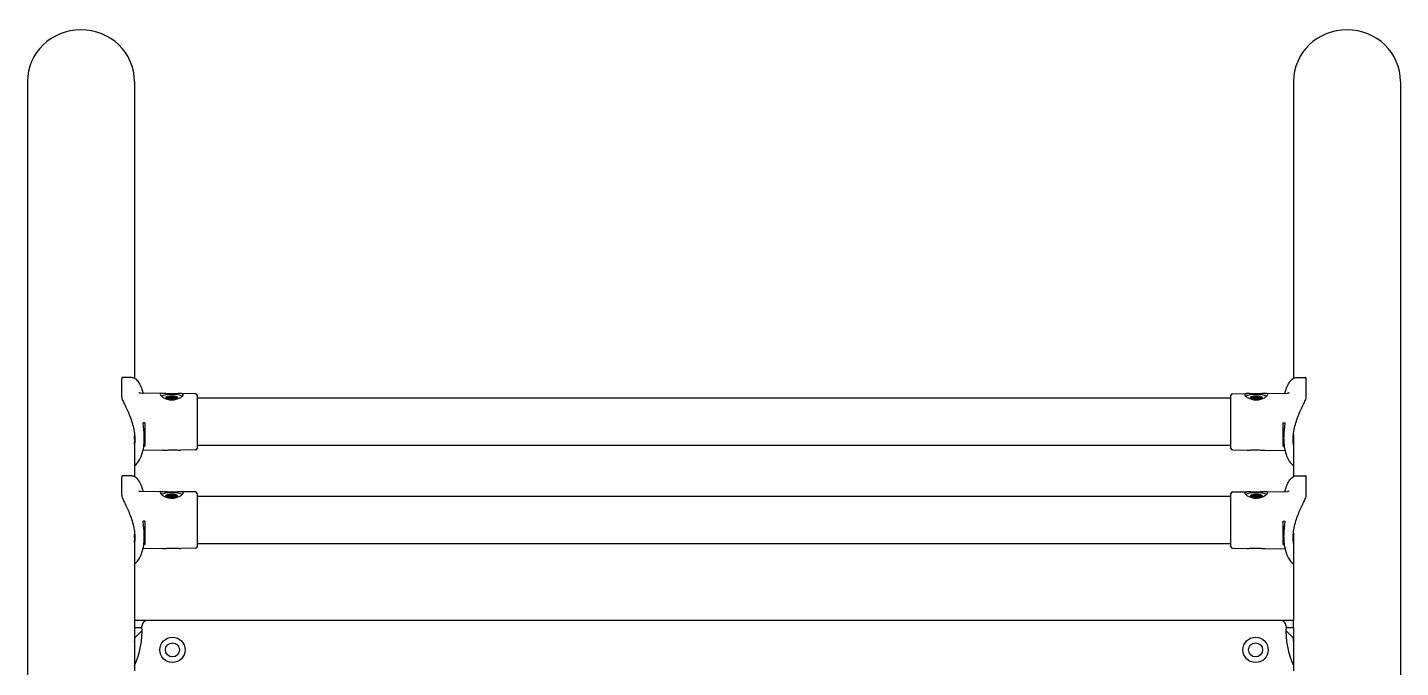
# Model space of a CAD drawing. Header units: millimetres. Extents: x 1080 to 6580, y 979 to 7979.
# Drawn here: x 4092 to 5068, y 5065 to 5520 of the extents above; entities that cross this region are included whole.
import ezdxf

# ---------------------------------------------------------------- set-up
doc = ezdxf.new("R2010")
doc.units = ezdxf.units.MM
doc.layers.add('AM_4', color=3, linetype='Continuous', lineweight=25)

msp = doc.modelspace()

# ---------------------------------------------------------------- linework, layer by layer
at = {"layer": 'AM_4'}
for p, q in [((4092.32, 5481.9), (4092.32, 4860.74)), ((4168.42, 5481.9), (4168.42, 5270.91)), ((4992.32, 5481.9), (4992.32, 5270.9)), ((5068.42, 5481.9), (5068.42, 4860.74)), ((4166.6, 5271.38), (4160.03, 5271.38)), ((4994.14, 5271.38), (5000.71, 5271.38)), ((4159.32, 5257.59), (4159.32, 5270.53)), ((5001.42, 5257.59), (5001.42, 5270.53)), ((4188.49, 5260.12), (4172.72, 5260.26)), ((4192.43, 5256.76), (4191.22, 5256.76)), ((4198.52, 5256.76), (4197.32, 5256.76)), ((4211.88, 5259.92), (4201.27, 5260.01)), ((4212.87, 5258.92), (4212.87, 5220.9)), ((4947.87, 5256.76), (4212.87, 5256.76)), ((4947.87, 5220.9), (4947.87, 5258.92)), ((4948.86, 5259.92), (4959.47, 5260.01)), ((4963.43, 5256.76), (4962.22, 5256.76)), ((4969.52, 5256.76), (4968.32, 5256.76)), ((4972.25, 5260.12), (4988.03, 5260.26)), ((4175.87, 5239.1), (4174.66, 5239.1)), ((4175.87, 5239.1), (4175.87, 5222.6)), ((4984.87, 5222.6), (4984.87, 5239.1)), ((4984.87, 5239.1), (4986.08, 5239.1)), ((4168.42, 5230.82), (4168.42, 5201.03)), ((4175.87, 5222.6), (4175.04, 5222.6)), ((4175.37, 5227.74), (4175.37, 5228.71)), ((4947.87, 5223.06), (4212.87, 5223.06)), ((4984.87, 5222.6), (4985.71, 5222.6)), ((4985.37, 5227.74), (4985.37, 5228.71)), ((4992.32, 5230.82), (4992.32, 5201.02)), ((4188.49, 5219.7), (4174.49, 5219.57)), ((4211.88, 5219.9), (4201.27, 5219.81)), ((4948.86, 5219.9), (4959.47, 5219.81)), ((4972.25, 5219.7), (4986.25, 5219.57)), ((4159.32, 5187.7), (4159.32, 5200.65)), ((4166.6, 5201.5), (4160.03, 5201.5)), ((4994.14, 5201.5), (5000.71, 5201.5)), ((5001.42, 5187.7), (5001.42, 5200.65)), ((4188.49, 5190.24), (4172.72, 5190.38)), ((4192.43, 5186.88), (4191.22, 5186.88)), ((4198.52, 5186.88), (4197.32, 5186.88)), ((4211.88, 5190.04), (4201.27, 5190.13)), ((4212.87, 5189.04), (4212.87, 5151.02)), ((4947.87, 5186.88), (4212.87, 5186.88)), ((4947.87, 5151.02), (4947.87, 5189.04)), ((4948.86, 5190.04), (4959.47, 5190.13)), ((4963.43, 5186.88), (4962.22, 5186.88)), ((4969.52, 5186.88), (4968.32, 5186.88)), ((4972.25, 5190.24), (4988.03, 5190.38)), ((4175.87, 5169.22), (4174.66, 5169.22)), ((4175.87, 5169.22), (4175.87, 5152.72)), ((4984.87, 5152.72), (4984.87, 5169.22)), ((4984.87, 5169.22), (4986.08, 5169.22)), ((4168.42, 5160.94), (4168.42, 5098.6)), ((4175.37, 5157.86), (4175.37, 5158.83)), ((4985.37, 5157.86), (4985.37, 5158.83)), ((4992.32, 5160.94), (4992.32, 5098.6)), ((4188.49, 5149.81), (4174.49, 5149.69)), ((4175.87, 5152.72), (4175.04, 5152.72)), ((4211.88, 5150.02), (4201.27, 5149.93)), ((4947.87, 5153.18), (4212.87, 5153.18)), ((4948.86, 5150.02), (4959.47, 5149.93)), ((4972.25, 5149.81), (4986.25, 5149.69)), ((4984.87, 5152.72), (4985.71, 5152.72)), ((4168.42, 5098.6), (4168.42, 5093.6)), ((4176.58, 5098.6), (4168.42, 5098.6)), ((4983.01, 5098.77), (4177.73, 5098.77)), ((4992.32, 5098.6), (4984.16, 5098.6)), ((4992.32, 5093.6), (4992.32, 5098.6)), ((4168.42, 5093.6), (4168.42, 5062.84)), ((4168.42, 5093.6), (4173.78, 5093.6)), ((4168.82, 5086.6), (4173.82, 5091.56)), ((4986.92, 5091.56), (4991.93, 5086.6)), ((4986.96, 5093.6), (4992.32, 5093.6)), ((4992.32, 5093.6), (4992.32, 5062.84))]:
    msp.add_line(p, q, dxfattribs=at)
for centre, radius in [((4195.38, 5077.77), 9), ((4965.38, 5077.77), 9), ((4195.38, 5077.77), 5), ((4965.38, 5077.77), 5)]:
    msp.add_circle(centre, radius, dxfattribs=at)
for centre, radius, start, end in [((4211.87, 5258.92), 1, 0, 89.5), ((4948.87, 5258.92), 1, 90.5, 180), ((4211.87, 5220.9), 1, 270.5, 0), ((4948.87, 5220.9), 1, 180, 269.5), ((4211.87, 5189.04), 1, 0, 89.5), ((4948.87, 5189.04), 1, 90.5, 180), ((4211.87, 5151.02), 1, 270.5, 0), ((4948.87, 5151.02), 1, 180, 269.5), ((4177.73, 5094.77), 4, 90, 182.98064), ((4983.01, 5094.77), 4, 357.01936, 90), ((4113.82, 5091.44), 60, 335.50727, 2.98064), ((4129, 5090.41), 40, 350.2544, 354.53161), ((5046.92, 5091.44), 60, 177.01936, 204.49273), ((5031.74, 5090.41), 40, 185.46839, 189.7456)]:
    msp.add_arc(centre, radius, start, end, dxfattribs=at)
for centre, major_axis, ratio, start_param, end_param in [((4130.37, 5481.9), (-38.05, 0), 0.965926, 3.141593, 6.283185), ((5030.37, 5481.9), (-38.05, 0), 0.965926, 3.141593, 6.283185), ((4194.87, 5257.29), (8.25, 0), 0.258819, 0.420934, 2.695719), ((4965.87, 5257.29), (-8.25, 0), 0.258819, 3.587467, 5.862251), ((4194.87, 5187.41), (8.25, 0), 0.258819, 0.420934, 2.695719), ((4965.87, 5187.41), (-8.25, 0), 0.258819, 3.587467, 5.862251)]:
    msp.add_ellipse(centre, major_axis=major_axis, ratio=ratio, start_param=start_param, end_param=end_param, dxfattribs=at)
for centre, major_axis in [((4194.87, 5257.29), (-4.2, 0)), ((4965.87, 5257.29), (4.2, 0)), ((4194.87, 5187.41), (-4.2, 0)), ((4965.87, 5187.41), (4.2, 0))]:
    msp.add_ellipse(centre, major_axis=major_axis, ratio=0.258819, dxfattribs=at)
for points, knots in [([(4160.04, 5271.38), (4159.92, 5271.38), (4159.83, 5271.36), (4159.46, 5271.22), (4159.32, 5270.95), (4159.32, 5270.53)], [7.184949, 7.184949, 7.184949, 7.184949, 7.3390813, 7.3390813, 7.830957, 7.830957, 7.830957, 7.830957]), ([(4166.6, 5271.38), (4167.05, 5271.38), (4167.42, 5271.3), (4168.23, 5271.03), (4168.59, 5270.82), (4169.77, 5270.02), (4170.38, 5269.32), (4171.68, 5267.52), (4172.33, 5266.4), (4173.49, 5263.75), (4174.01, 5262.22), (4174.44, 5260.44), (4174.47, 5260.34), (4174.49, 5260.24)], [0.578254, 0.578254, 0.578254, 0.578254, 0.708785, 0.708785, 0.915695, 0.915695, 1.468682, 1.468682, 2.057791, 2.057791, 2.646901, 2.646901, 2.680159, 2.680159, 2.680159, 2.680159]), ([(4986.25, 5260.24), (4986.48, 5261.21), (4986.74, 5262.13), (4987.54, 5264.5), (4988.13, 5265.83), (4989.41, 5268.07), (4990.07, 5268.99), (4991.17, 5270.1), (4991.55, 5270.44), (4992.28, 5270.89), (4992.55, 5271.03), (4993.22, 5271.28), (4993.63, 5271.38), (4994.14, 5271.38)], [4.36749, 4.36749, 4.36749, 4.36749, 4.702012, 4.702012, 5.291119, 5.291119, 5.880225, 5.880225, 6.174778, 6.174778, 6.322055, 6.322055, 6.469332, 6.469332, 6.469332, 6.469332]), ([(5001.42, 5270.53), (5001.42, 5270.95), (5001.28, 5271.22), (5000.92, 5271.36), (5000.82, 5271.38), (5000.71, 5271.38)], [7.830957, 7.830957, 7.830957, 7.830957, 8.3228326, 8.3228326, 8.4769649, 8.4769649, 8.4769649, 8.4769649]), ([(4159.32, 5257.59), (4159.32, 5257.16), (4159.46, 5256.57), (4160.01, 5255.09), (4160.42, 5254.19), (4161.39, 5252.16), (4161.96, 5251.02), (4163.12, 5248.58), (4163.72, 5247.27), (4164.85, 5244.62), (4165.42, 5243.18), (4166.48, 5240.12), (4166.97, 5238.5), (4167.77, 5235.21), (4168.09, 5233.52), (4168.52, 5230.18), (4168.62, 5228.54), (4168.62, 5226.97)], [15.661914, 15.661914, 15.661914, 15.661914, 16.15379, 16.15379, 16.645665, 16.645665, 17.137541, 17.137541, 17.629417, 17.629417, 18.116411, 18.116411, 18.603405, 18.603405, 19.090398, 19.090398, 19.577392, 19.577392, 19.577392, 19.577392]), ([(4172.72, 5260.26), (4172.4, 5260.26), (4172.16, 5260.32), (4171.78, 5260.44), (4171.67, 5260.51), (4171.55, 5260.58), (4171.52, 5260.6), (4171.52, 5260.6)], [0.5130993, 0.5130993, 0.5130993, 0.5130993, 0.6153651, 0.6153651, 0.7366116, 0.7366116, 0.8468284, 0.8468284, 0.8468284, 0.8468284]), ([(4194.9, 5255.54), (4193.85, 5255.54), (4192.73, 5255.7), (4190.7, 5256.27), (4189.78, 5256.67), (4188.32, 5257.49), (4187.68, 5257.95), (4186.83, 5258.8), (4186.62, 5259.18), (4186.62, 5259.72), (4186.83, 5259.92), (4187.68, 5260.13), (4188.32, 5260.14), (4189.78, 5260.08), (4190.7, 5260), (4192.73, 5259.87), (4193.85, 5259.82), (4195.95, 5259.8), (4197.05, 5259.83), (4199.07, 5259.93), (4199.99, 5259.99), (4201.44, 5260.02), (4202.07, 5260), (4202.91, 5259.78), (4203.12, 5259.58), (4203.12, 5259.04), (4202.91, 5258.67), (4202.07, 5257.84), (4201.44, 5257.38), (4199.99, 5256.6), (4199.07, 5256.21), (4197.05, 5255.67), (4195.95, 5255.53), (4194.9, 5255.54)], [0, 0, 0, 0, 0.316049, 0.316049, 0.632098, 0.632098, 0.947679, 0.947679, 1.26326, 1.26326, 1.578842, 1.578842, 1.894423, 1.894423, 2.210472, 2.210472, 2.526521, 2.526521, 2.840353, 2.840353, 3.154184, 3.154184, 3.468043, 3.468043, 3.781903, 3.781903, 4.095762, 4.095762, 4.409621, 4.409621, 4.723453, 4.723453, 5.037284, 5.037284, 5.037284, 5.037284]), ([(4198.78, 5256.9), (4198.77, 5256.9), (4198.76, 5256.91), (4198.54, 5257), (4198.21, 5257.06), (4197.47, 5257.12), (4197, 5257.14), (4195.96, 5257.16), (4195.4, 5257.16), (4194.34, 5257.16), (4193.78, 5257.16), (4192.74, 5257.14), (4192.27, 5257.12), (4191.53, 5257.06), (4191.21, 5257), (4190.98, 5256.91), (4190.97, 5256.9), (4190.96, 5256.9)], [0.7858608, 0.7858608, 0.7858608, 0.7858608, 0.7944825, 0.7944825, 0.953371, 0.953371, 1.1122795, 1.1122795, 1.271188, 1.271188, 1.4300964, 1.4300964, 1.5890049, 1.5890049, 1.7478934, 1.7478934, 1.7565151, 1.7565151, 1.7565151, 1.7565151]), ([(4191.27, 5256.73), (4191.29, 5256.73), (4191.32, 5256.74), (4191.78, 5256.76), (4192.34, 5256.76), (4193.57, 5256.75), (4194.24, 5256.74), (4195.5, 5256.74), (4196.17, 5256.75), (4197.41, 5256.76), (4197.96, 5256.76), (4198.43, 5256.74), (4198.45, 5256.73), (4198.47, 5256.73)], [1.1286552, 1.1286552, 1.1286552, 1.1286552, 1.1374363, 1.1374363, 1.3270449, 1.3270449, 1.5166536, 1.5166536, 1.7062623, 1.7062623, 1.895871, 1.895871, 1.904652, 1.904652, 1.904652, 1.904652]), ([(4965.84, 5255.54), (4964.8, 5255.53), (4963.69, 5255.67), (4961.67, 5256.21), (4960.75, 5256.6), (4959.31, 5257.38), (4958.67, 5257.84), (4957.83, 5258.67), (4957.62, 5259.04), (4957.62, 5259.58), (4957.83, 5259.78), (4958.67, 5260), (4959.31, 5260.02), (4960.75, 5259.99), (4961.67, 5259.93), (4963.69, 5259.83), (4964.8, 5259.8), (4966.9, 5259.82), (4968.01, 5259.87), (4970.04, 5260), (4970.97, 5260.08), (4972.42, 5260.14), (4973.06, 5260.13), (4973.91, 5259.92), (4974.12, 5259.72), (4974.12, 5259.18), (4973.91, 5258.8), (4973.06, 5257.95), (4972.42, 5257.49), (4970.97, 5256.67), (4970.04, 5256.27), (4968.01, 5255.7), (4966.9, 5255.54), (4965.84, 5255.54)], [0, 0, 0, 0, 0.313832, 0.313832, 0.627663, 0.627663, 0.941523, 0.941523, 1.255382, 1.255382, 1.569241, 1.569241, 1.8831, 1.8831, 2.196932, 2.196932, 2.510763, 2.510763, 2.826813, 2.826813, 3.142862, 3.142862, 3.458443, 3.458443, 3.774024, 3.774024, 4.089605, 4.089605, 4.405186, 4.405186, 4.721235, 4.721235, 5.037284, 5.037284, 5.037284, 5.037284]), ([(4969.78, 5256.9), (4969.77, 5256.9), (4969.76, 5256.91), (4969.54, 5257), (4969.21, 5257.06), (4968.47, 5257.12), (4968, 5257.14), (4966.96, 5257.16), (4966.4, 5257.16), (4965.34, 5257.16), (4964.78, 5257.16), (4963.74, 5257.14), (4963.27, 5257.12), (4962.53, 5257.06), (4962.21, 5257), (4961.98, 5256.91), (4961.97, 5256.9), (4961.96, 5256.9)], [0.7858608, 0.7858608, 0.7858608, 0.7858608, 0.7944825, 0.7944825, 0.953371, 0.953371, 1.1122795, 1.1122795, 1.271188, 1.271188, 1.4300964, 1.4300964, 1.5890049, 1.5890049, 1.7478934, 1.7478934, 1.7565151, 1.7565151, 1.7565151, 1.7565151]), ([(4962.27, 5256.73), (4962.29, 5256.73), (4962.32, 5256.74), (4962.78, 5256.76), (4963.34, 5256.76), (4964.57, 5256.75), (4965.24, 5256.74), (4966.5, 5256.74), (4967.17, 5256.75), (4968.41, 5256.76), (4968.96, 5256.76), (4969.43, 5256.74), (4969.45, 5256.73), (4969.47, 5256.73)], [1.1286552, 1.1286552, 1.1286552, 1.1286552, 1.1374363, 1.1374363, 1.3270449, 1.3270449, 1.5166536, 1.5166536, 1.7062623, 1.7062623, 1.895871, 1.895871, 1.904652, 1.904652, 1.904652, 1.904652]), ([(4989.22, 5260.6), (4989.22, 5260.6), (4989.22, 5260.6), (4989.21, 5260.6), (4989.18, 5260.57), (4988.96, 5260.45), (4988.74, 5260.33), (4988.22, 5260.27), (4988.13, 5260.26), (4988.03, 5260.26)], [5.3853474, 5.3853474, 5.3853474, 5.3853474, 5.3991794, 5.3991794, 5.5234046, 5.5234046, 5.6863353, 5.6863353, 5.7190946, 5.7190946, 5.7190946, 5.7190946]), ([(4992.12, 5226.97), (4992.12, 5228.54), (4992.23, 5230.18), (4992.65, 5233.52), (4992.97, 5235.21), (4993.78, 5238.5), (4994.26, 5240.12), (4995.32, 5243.18), (4995.89, 5244.62), (4997.02, 5247.27), (4997.62, 5248.58), (4998.79, 5251.02), (4999.35, 5252.16), (5000.32, 5254.19), (5000.73, 5255.09), (5001.28, 5256.57), (5001.42, 5257.16), (5001.42, 5257.59)], [11.746435, 11.746435, 11.746435, 11.746435, 12.233429, 12.233429, 12.720423, 12.720423, 13.207417, 13.207417, 13.694411, 13.694411, 14.186287, 14.186287, 14.678163, 14.678163, 15.170038, 15.170038, 15.661914, 15.661914, 15.661914, 15.661914]), ([(4175.37, 5228.71), (4175.37, 5229.72), (4175.33, 5230.84), (4175.19, 5233.02), (4175.09, 5234.08), (4174.9, 5235.87), (4174.79, 5236.72), (4174.65, 5238.06), (4174.61, 5238.55), (4174.61, 5238.82)], [3.738303, 3.738303, 3.738303, 3.738303, 4.049822, 4.049822, 4.361341, 4.361341, 4.672873, 4.672873, 4.984404, 4.984404, 4.984404, 4.984404]), ([(4986.08, 5239.1), (4986.12, 5239.1), (4986.13, 5239), (4986.13, 5238.55), (4986.09, 5238.06), (4985.95, 5236.72), (4985.85, 5235.87), (4985.66, 5234.08), (4985.55, 5233.02), (4985.41, 5230.84), (4985.37, 5229.72), (4985.37, 5228.71)], [2.283089, 2.283089, 2.283089, 2.283089, 2.492202, 2.492202, 2.803734, 2.803734, 3.115265, 3.115265, 3.426784, 3.426784, 3.738303, 3.738303, 3.738303, 3.738303]), ([(4168.42, 5227.48), (4168.42, 5227.49), (4168.42, 5227.5), (4168.45, 5227.86), (4168.48, 5228.29), (4168.52, 5228.94), (4168.53, 5229.15), (4168.54, 5229.37)], [0.1517229, 0.1517229, 0.1517229, 0.1517229, 0.1583459, 0.1583459, 0.3166918, 0.3166918, 0.3834186, 0.3834186, 0.3834186, 0.3834186]), ([(4168.59, 5228.41), (4168.59, 5228.37), (4168.59, 5228.33), (4168.57, 5227.85), (4168.53, 5227.48), (4168.48, 5226.95), (4168.45, 5226.76), (4168.42, 5226.68), (4168.42, 5226.68), (4168.42, 5226.68)], [2.0452307, 2.0452307, 2.0452307, 2.0452307, 2.0584914, 2.0584914, 2.2168365, 2.2168365, 2.3751824, 2.3751824, 2.3818055, 2.3818055, 2.3818055, 2.3818055]), ([(4168.61, 5227.97), (4168.59, 5227.41), (4168.56, 5226.87), (4168.49, 5226.05), (4168.46, 5225.75), (4168.42, 5225.47)], [3.4221109, 3.4221109, 3.4221109, 3.4221109, 3.5978534, 3.5978534, 3.7150935, 3.7150935, 3.7150935, 3.7150935]), ([(4168.42, 5208.91), (4168.6, 5209.01), (4168.76, 5209.11), (4169.77, 5209.8), (4170.38, 5210.49), (4171.68, 5212.29), (4172.33, 5213.42), (4173.49, 5216.07), (4174.01, 5217.59), (4174.83, 5220.98), (4175.12, 5222.84), (4175.34, 5225.76), (4175.37, 5226.75), (4175.37, 5227.74)], [0.817378, 0.817378, 0.817378, 0.817378, 0.915695, 0.915695, 1.468682, 1.468682, 2.057791, 2.057791, 2.646901, 2.646901, 3.23601, 3.23601, 3.5238, 3.5238, 3.5238, 3.5238]), ([(4985.37, 5227.74), (4985.37, 5225.7), (4985.52, 5223.72), (4986.1, 5220.04), (4986.52, 5218.34), (4987.54, 5215.31), (4988.13, 5213.99), (4989.41, 5211.75), (4990.07, 5210.83), (4991.17, 5209.71), (4991.55, 5209.38), (4992.12, 5209.02), (4992.22, 5208.97), (4992.32, 5208.91)], [3.5238, 3.5238, 3.5238, 3.5238, 4.112906, 4.112906, 4.702012, 4.702012, 5.291119, 5.291119, 5.880225, 5.880225, 6.174778, 6.174778, 6.230014, 6.230014, 6.230014, 6.230014]), ([(4992.32, 5225.47), (4992.29, 5225.75), (4992.25, 5226.05), (4992.18, 5226.87), (4992.15, 5227.41), (4992.14, 5227.97)], [2.925988, 2.925988, 2.925988, 2.925988, 3.0432281, 3.0432281, 3.2189706, 3.2189706, 3.2189706, 3.2189706]), ([(4992.32, 5226.68), (4992.32, 5226.68), (4992.32, 5226.68), (4992.3, 5226.76), (4992.27, 5226.95), (4992.21, 5227.48), (4992.18, 5227.85), (4992.15, 5228.33), (4992.15, 5228.37), (4992.15, 5228.41)], [1.418487, 1.418487, 1.418487, 1.418487, 1.4251101, 1.4251101, 1.583456, 1.583456, 1.7418011, 1.7418011, 1.7550618, 1.7550618, 1.7550618, 1.7550618]), ([(4992.2, 5229.37), (4992.21, 5229.15), (4992.22, 5228.94), (4992.27, 5228.29), (4992.3, 5227.86), (4992.32, 5227.5), (4992.32, 5227.49), (4992.32, 5227.48)], [0.8833456, 0.8833456, 0.8833456, 0.8833456, 0.9500723, 0.9500723, 1.1084182, 1.1084182, 1.1150413, 1.1150413, 1.1150413, 1.1150413]), ([(4188.49, 5219.7), (4188.67, 5219.7), (4188.86, 5219.7), (4189.78, 5219.74), (4190.7, 5219.82), (4192.73, 5219.95), (4193.85, 5220), (4194.9, 5220.01)], [4.3218645, 4.3218645, 4.3218645, 4.3218645, 4.4051862, 4.4051862, 4.7212352, 4.7212352, 5.0372843, 5.0372843, 5.0372843, 5.0372843]), ([(4194.9, 5220.01), (4195.95, 5220.02), (4197.05, 5219.99), (4199.07, 5219.89), (4199.99, 5219.83), (4200.91, 5219.81), (4201.09, 5219.81), (4201.27, 5219.81)], [0, 0, 0, 0, 0.3138317, 0.3138317, 0.6276635, 0.6276635, 0.7118286, 0.7118286, 0.7118286, 0.7118286]), ([(4959.47, 5219.81), (4959.65, 5219.81), (4959.84, 5219.81), (4960.75, 5219.83), (4961.67, 5219.89), (4963.69, 5219.99), (4964.8, 5220.02), (4965.84, 5220.01)], [4.3254557, 4.3254557, 4.3254557, 4.3254557, 4.4096208, 4.4096208, 4.7234525, 4.7234525, 5.0372843, 5.0372843, 5.0372843, 5.0372843]), ([(4965.84, 5220.01), (4966.9, 5220), (4968.01, 5219.95), (4970.04, 5219.82), (4970.97, 5219.74), (4971.89, 5219.7), (4972.07, 5219.7), (4972.25, 5219.7)], [0, 0, 0, 0, 0.316049, 0.316049, 0.6320981, 0.6320981, 0.7154197, 0.7154197, 0.7154197, 0.7154197]), ([(4160.04, 5201.5), (4159.92, 5201.5), (4159.83, 5201.48), (4159.46, 5201.34), (4159.32, 5201.07), (4159.32, 5200.65)], [7.184949, 7.184949, 7.184949, 7.184949, 7.3390813, 7.3390813, 7.830957, 7.830957, 7.830957, 7.830957]), ([(4166.6, 5201.5), (4167.05, 5201.5), (4167.42, 5201.42), (4168.23, 5201.15), (4168.59, 5200.94), (4169.77, 5200.14), (4170.38, 5199.44), (4171.68, 5197.64), (4172.33, 5196.52), (4173.49, 5193.87), (4174.01, 5192.34), (4174.44, 5190.55), (4174.47, 5190.46), (4174.49, 5190.36)], [0.578254, 0.578254, 0.578254, 0.578254, 0.708785, 0.708785, 0.915695, 0.915695, 1.468682, 1.468682, 2.057791, 2.057791, 2.646901, 2.646901, 2.680159, 2.680159, 2.680159, 2.680159]), ([(4986.25, 5190.36), (4986.48, 5191.33), (4986.74, 5192.25), (4987.54, 5194.62), (4988.13, 5195.95), (4989.41, 5198.19), (4990.07, 5199.1), (4991.17, 5200.22), (4991.55, 5200.56), (4992.28, 5201.01), (4992.55, 5201.15), (4993.22, 5201.39), (4993.63, 5201.5), (4994.14, 5201.5)], [4.36749, 4.36749, 4.36749, 4.36749, 4.702012, 4.702012, 5.291119, 5.291119, 5.880225, 5.880225, 6.174778, 6.174778, 6.322055, 6.322055, 6.469332, 6.469332, 6.469332, 6.469332]), ([(5001.42, 5200.65), (5001.42, 5201.07), (5001.28, 5201.34), (5000.92, 5201.48), (5000.82, 5201.5), (5000.71, 5201.5)], [7.830957, 7.830957, 7.830957, 7.830957, 8.3228326, 8.3228326, 8.4769649, 8.4769649, 8.4769649, 8.4769649]), ([(4159.32, 5187.7), (4159.32, 5187.28), (4159.46, 5186.69), (4160.01, 5185.21), (4160.42, 5184.31), (4161.39, 5182.28), (4161.96, 5181.14), (4163.12, 5178.69), (4163.72, 5177.39), (4164.85, 5174.74), (4165.42, 5173.29), (4166.48, 5170.24), (4166.97, 5168.62), (4167.77, 5165.33), (4168.09, 5163.64), (4168.52, 5160.3), (4168.62, 5158.65), (4168.62, 5157.09)], [15.661914, 15.661914, 15.661914, 15.661914, 16.15379, 16.15379, 16.645665, 16.645665, 17.137541, 17.137541, 17.629417, 17.629417, 18.116411, 18.116411, 18.603405, 18.603405, 19.090398, 19.090398, 19.577392, 19.577392, 19.577392, 19.577392]), ([(4172.72, 5190.38), (4172.4, 5190.38), (4172.16, 5190.44), (4171.78, 5190.56), (4171.67, 5190.63), (4171.55, 5190.7), (4171.52, 5190.72), (4171.52, 5190.72)], [0.5130993, 0.5130993, 0.5130993, 0.5130993, 0.6153651, 0.6153651, 0.7366116, 0.7366116, 0.8468284, 0.8468284, 0.8468284, 0.8468284]), ([(4194.9, 5185.66), (4193.85, 5185.66), (4192.73, 5185.82), (4190.7, 5186.39), (4189.78, 5186.79), (4188.32, 5187.61), (4187.68, 5188.07), (4186.83, 5188.92), (4186.62, 5189.29), (4186.62, 5189.84), (4186.83, 5190.04), (4187.68, 5190.24), (4188.32, 5190.26), (4189.78, 5190.19), (4190.7, 5190.12), (4192.73, 5189.99), (4193.85, 5189.94), (4195.95, 5189.92), (4197.05, 5189.95), (4199.07, 5190.05), (4199.99, 5190.1), (4201.44, 5190.14), (4202.07, 5190.12), (4202.91, 5189.9), (4203.12, 5189.7), (4203.12, 5189.16), (4202.91, 5188.79), (4202.07, 5187.96), (4201.44, 5187.5), (4199.99, 5186.71), (4199.07, 5186.33), (4197.05, 5185.79), (4195.95, 5185.65), (4194.9, 5185.66)], [0, 0, 0, 0, 0.316049, 0.316049, 0.632098, 0.632098, 0.947679, 0.947679, 1.26326, 1.26326, 1.578842, 1.578842, 1.894423, 1.894423, 2.210472, 2.210472, 2.526521, 2.526521, 2.840353, 2.840353, 3.154184, 3.154184, 3.468043, 3.468043, 3.781903, 3.781903, 4.095762, 4.095762, 4.409621, 4.409621, 4.723453, 4.723453, 5.037284, 5.037284, 5.037284, 5.037284]), ([(4198.78, 5187.02), (4198.77, 5187.02), (4198.76, 5187.03), (4198.54, 5187.12), (4198.21, 5187.18), (4197.47, 5187.24), (4197, 5187.26), (4195.96, 5187.27), (4195.4, 5187.27), (4194.34, 5187.27), (4193.78, 5187.27), (4192.74, 5187.26), (4192.27, 5187.24), (4191.53, 5187.18), (4191.21, 5187.12), (4190.98, 5187.03), (4190.97, 5187.02), (4190.96, 5187.02)], [0.7858608, 0.7858608, 0.7858608, 0.7858608, 0.7944825, 0.7944825, 0.953371, 0.953371, 1.1122795, 1.1122795, 1.271188, 1.271188, 1.4300964, 1.4300964, 1.5890049, 1.5890049, 1.7478934, 1.7478934, 1.7565151, 1.7565151, 1.7565151, 1.7565151]), ([(4191.27, 5186.85), (4191.29, 5186.85), (4191.32, 5186.85), (4191.78, 5186.88), (4192.34, 5186.88), (4193.57, 5186.87), (4194.24, 5186.86), (4195.5, 5186.86), (4196.17, 5186.87), (4197.41, 5186.88), (4197.96, 5186.88), (4198.43, 5186.85), (4198.45, 5186.85), (4198.47, 5186.85)], [1.1286552, 1.1286552, 1.1286552, 1.1286552, 1.1374363, 1.1374363, 1.3270449, 1.3270449, 1.5166536, 1.5166536, 1.7062623, 1.7062623, 1.895871, 1.895871, 1.904652, 1.904652, 1.904652, 1.904652]), ([(4965.84, 5185.66), (4964.8, 5185.65), (4963.69, 5185.79), (4961.67, 5186.33), (4960.75, 5186.71), (4959.31, 5187.5), (4958.67, 5187.96), (4957.83, 5188.79), (4957.62, 5189.16), (4957.62, 5189.7), (4957.83, 5189.9), (4958.67, 5190.12), (4959.31, 5190.14), (4960.75, 5190.1), (4961.67, 5190.05), (4963.69, 5189.95), (4964.8, 5189.92), (4966.9, 5189.94), (4968.01, 5189.99), (4970.04, 5190.12), (4970.97, 5190.19), (4972.42, 5190.26), (4973.06, 5190.24), (4973.91, 5190.04), (4974.12, 5189.84), (4974.12, 5189.29), (4973.91, 5188.92), (4973.06, 5188.07), (4972.42, 5187.61), (4970.97, 5186.79), (4970.04, 5186.39), (4968.01, 5185.82), (4966.9, 5185.66), (4965.84, 5185.66)], [0, 0, 0, 0, 0.313832, 0.313832, 0.627663, 0.627663, 0.941523, 0.941523, 1.255382, 1.255382, 1.569241, 1.569241, 1.8831, 1.8831, 2.196932, 2.196932, 2.510763, 2.510763, 2.826813, 2.826813, 3.142862, 3.142862, 3.458443, 3.458443, 3.774024, 3.774024, 4.089605, 4.089605, 4.405186, 4.405186, 4.721235, 4.721235, 5.037284, 5.037284, 5.037284, 5.037284]), ([(4969.78, 5187.02), (4969.77, 5187.02), (4969.76, 5187.03), (4969.54, 5187.12), (4969.21, 5187.18), (4968.47, 5187.24), (4968, 5187.26), (4966.96, 5187.27), (4966.4, 5187.27), (4965.34, 5187.27), (4964.78, 5187.27), (4963.74, 5187.26), (4963.27, 5187.24), (4962.53, 5187.18), (4962.21, 5187.12), (4961.98, 5187.03), (4961.97, 5187.02), (4961.96, 5187.02)], [0.7858608, 0.7858608, 0.7858608, 0.7858608, 0.7944825, 0.7944825, 0.953371, 0.953371, 1.1122795, 1.1122795, 1.271188, 1.271188, 1.4300964, 1.4300964, 1.5890049, 1.5890049, 1.7478934, 1.7478934, 1.7565151, 1.7565151, 1.7565151, 1.7565151]), ([(4962.27, 5186.85), (4962.29, 5186.85), (4962.32, 5186.85), (4962.78, 5186.88), (4963.34, 5186.88), (4964.57, 5186.87), (4965.24, 5186.86), (4966.5, 5186.86), (4967.17, 5186.87), (4968.41, 5186.88), (4968.96, 5186.88), (4969.43, 5186.85), (4969.45, 5186.85), (4969.47, 5186.85)], [1.1286552, 1.1286552, 1.1286552, 1.1286552, 1.1374363, 1.1374363, 1.3270449, 1.3270449, 1.5166536, 1.5166536, 1.7062623, 1.7062623, 1.895871, 1.895871, 1.904652, 1.904652, 1.904652, 1.904652]), ([(4989.22, 5190.72), (4989.22, 5190.72), (4989.22, 5190.72), (4989.21, 5190.72), (4989.18, 5190.69), (4988.96, 5190.57), (4988.74, 5190.45), (4988.22, 5190.39), (4988.13, 5190.38), (4988.03, 5190.38)], [5.3853474, 5.3853474, 5.3853474, 5.3853474, 5.3991794, 5.3991794, 5.5234046, 5.5234046, 5.6863353, 5.6863353, 5.7190946, 5.7190946, 5.7190946, 5.7190946]), ([(4992.12, 5157.09), (4992.12, 5158.65), (4992.23, 5160.3), (4992.65, 5163.64), (4992.97, 5165.33), (4993.78, 5168.62), (4994.26, 5170.24), (4995.32, 5173.29), (4995.89, 5174.74), (4997.02, 5177.39), (4997.62, 5178.69), (4998.79, 5181.14), (4999.35, 5182.28), (5000.32, 5184.31), (5000.73, 5185.21), (5001.28, 5186.69), (5001.42, 5187.28), (5001.42, 5187.7)], [11.746435, 11.746435, 11.746435, 11.746435, 12.233429, 12.233429, 12.720423, 12.720423, 13.207417, 13.207417, 13.694411, 13.694411, 14.186287, 14.186287, 14.678163, 14.678163, 15.170038, 15.170038, 15.661914, 15.661914, 15.661914, 15.661914]), ([(4175.37, 5158.83), (4175.37, 5159.84), (4175.33, 5160.96), (4175.19, 5163.14), (4175.09, 5164.2), (4174.9, 5165.99), (4174.79, 5166.84), (4174.65, 5168.18), (4174.61, 5168.67), (4174.61, 5168.94)], [3.738303, 3.738303, 3.738303, 3.738303, 4.049822, 4.049822, 4.361341, 4.361341, 4.672873, 4.672873, 4.984404, 4.984404, 4.984404, 4.984404]), ([(4986.08, 5169.22), (4986.12, 5169.22), (4986.13, 5169.12), (4986.13, 5168.67), (4986.09, 5168.18), (4985.95, 5166.84), (4985.85, 5165.99), (4985.66, 5164.2), (4985.55, 5163.14), (4985.41, 5160.96), (4985.37, 5159.84), (4985.37, 5158.83)], [2.283089, 2.283089, 2.283089, 2.283089, 2.492202, 2.492202, 2.803734, 2.803734, 3.115265, 3.115265, 3.426784, 3.426784, 3.738303, 3.738303, 3.738303, 3.738303]), ([(4168.42, 5157.59), (4168.42, 5157.61), (4168.42, 5157.62), (4168.45, 5157.98), (4168.48, 5158.41), (4168.52, 5159.06), (4168.53, 5159.27), (4168.54, 5159.48)], [0.1517229, 0.1517229, 0.1517229, 0.1517229, 0.1583459, 0.1583459, 0.3166918, 0.3166918, 0.3834186, 0.3834186, 0.3834186, 0.3834186]), ([(4168.59, 5158.52), (4168.59, 5158.49), (4168.59, 5158.45), (4168.57, 5157.97), (4168.53, 5157.59), (4168.48, 5157.07), (4168.45, 5156.88), (4168.42, 5156.8), (4168.42, 5156.8), (4168.42, 5156.8)], [2.0452307, 2.0452307, 2.0452307, 2.0452307, 2.0584914, 2.0584914, 2.2168365, 2.2168365, 2.3751824, 2.3751824, 2.3818055, 2.3818055, 2.3818055, 2.3818055]), ([(4168.61, 5158.09), (4168.59, 5157.53), (4168.56, 5156.99), (4168.49, 5156.17), (4168.46, 5155.87), (4168.42, 5155.59)], [3.4221109, 3.4221109, 3.4221109, 3.4221109, 3.5978534, 3.5978534, 3.7150935, 3.7150935, 3.7150935, 3.7150935]), ([(4168.42, 5139.03), (4168.6, 5139.12), (4168.76, 5139.23), (4169.77, 5139.92), (4170.38, 5140.61), (4171.68, 5142.41), (4172.33, 5143.54), (4173.49, 5146.19), (4174.01, 5147.71), (4174.83, 5151.1), (4175.12, 5152.96), (4175.34, 5155.88), (4175.37, 5156.86), (4175.37, 5157.86)], [0.817378, 0.817378, 0.817378, 0.817378, 0.915695, 0.915695, 1.468682, 1.468682, 2.057791, 2.057791, 2.646901, 2.646901, 3.23601, 3.23601, 3.5238, 3.5238, 3.5238, 3.5238]), ([(4985.37, 5157.86), (4985.37, 5155.82), (4985.52, 5153.84), (4986.1, 5150.16), (4986.52, 5148.45), (4987.54, 5145.43), (4988.13, 5144.11), (4989.41, 5141.86), (4990.07, 5140.95), (4991.17, 5139.83), (4991.55, 5139.5), (4992.12, 5139.14), (4992.22, 5139.08), (4992.32, 5139.03)], [3.5238, 3.5238, 3.5238, 3.5238, 4.112906, 4.112906, 4.702012, 4.702012, 5.291119, 5.291119, 5.880225, 5.880225, 6.174778, 6.174778, 6.230014, 6.230014, 6.230014, 6.230014]), ([(4992.32, 5155.59), (4992.29, 5155.87), (4992.25, 5156.17), (4992.18, 5156.99), (4992.15, 5157.53), (4992.14, 5158.09)], [2.925988, 2.925988, 2.925988, 2.925988, 3.0432281, 3.0432281, 3.2189706, 3.2189706, 3.2189706, 3.2189706]), ([(4992.32, 5156.8), (4992.32, 5156.8), (4992.32, 5156.8), (4992.3, 5156.88), (4992.27, 5157.07), (4992.21, 5157.59), (4992.18, 5157.97), (4992.15, 5158.45), (4992.15, 5158.49), (4992.15, 5158.52)], [1.418487, 1.418487, 1.418487, 1.418487, 1.4251101, 1.4251101, 1.583456, 1.583456, 1.7418011, 1.7418011, 1.7550618, 1.7550618, 1.7550618, 1.7550618]), ([(4992.2, 5159.48), (4992.21, 5159.27), (4992.22, 5159.06), (4992.27, 5158.41), (4992.3, 5157.98), (4992.32, 5157.62), (4992.32, 5157.61), (4992.32, 5157.59)], [0.8833456, 0.8833456, 0.8833456, 0.8833456, 0.9500723, 0.9500723, 1.1084182, 1.1084182, 1.1150413, 1.1150413, 1.1150413, 1.1150413]), ([(4188.49, 5149.81), (4188.67, 5149.82), (4188.86, 5149.82), (4189.78, 5149.86), (4190.7, 5149.93), (4192.73, 5150.07), (4193.85, 5150.12), (4194.9, 5150.13)], [4.3218645, 4.3218645, 4.3218645, 4.3218645, 4.4051862, 4.4051862, 4.7212352, 4.7212352, 5.0372843, 5.0372843, 5.0372843, 5.0372843]), ([(4194.9, 5150.13), (4195.95, 5150.14), (4197.05, 5150.1), (4199.07, 5150.01), (4199.99, 5149.95), (4200.91, 5149.93), (4201.09, 5149.92), (4201.27, 5149.93)], [0, 0, 0, 0, 0.3138317, 0.3138317, 0.6276635, 0.6276635, 0.7118286, 0.7118286, 0.7118286, 0.7118286]), ([(4959.47, 5149.93), (4959.65, 5149.92), (4959.84, 5149.93), (4960.75, 5149.95), (4961.67, 5150.01), (4963.69, 5150.1), (4964.8, 5150.14), (4965.84, 5150.13)], [4.3254557, 4.3254557, 4.3254557, 4.3254557, 4.4096208, 4.4096208, 4.7234525, 4.7234525, 5.0372843, 5.0372843, 5.0372843, 5.0372843]), ([(4965.84, 5150.13), (4966.9, 5150.12), (4968.01, 5150.07), (4970.04, 5149.93), (4970.97, 5149.86), (4971.89, 5149.82), (4972.07, 5149.82), (4972.25, 5149.81)], [0, 0, 0, 0, 0.316049, 0.316049, 0.6320981, 0.6320981, 0.7154197, 0.7154197, 0.7154197, 0.7154197])]:
    msp.add_open_spline(points, degree=3, knots=knots, dxfattribs=at)
for points in [[(4174.61, 5238.82), (4174.61, 5239), (4174.63, 5239.1), (4174.66, 5239.1)], [(4168.42, 5228.68), (4168.45, 5229.05), (4168.48, 5229.42), (4168.51, 5229.8)], [(4168.42, 5224.1), (4168.54, 5225.17), (4168.61, 5226.27), (4168.62, 5227.37)], [(4168.62, 5226.97), (4168.62, 5225.72), (4168.55, 5224.48), (4168.42, 5223.27)], [(4992.12, 5227.37), (4992.14, 5226.27), (4992.2, 5225.17), (4992.32, 5224.1)], [(4992.32, 5223.27), (4992.19, 5224.48), (4992.12, 5225.72), (4992.12, 5226.97)], [(4992.23, 5229.8), (4992.26, 5229.42), (4992.29, 5229.05), (4992.32, 5228.68)], [(4174.61, 5168.94), (4174.61, 5169.12), (4174.63, 5169.22), (4174.66, 5169.22)], [(4168.42, 5158.8), (4168.45, 5159.17), (4168.48, 5159.54), (4168.51, 5159.92)], [(4168.42, 5154.21), (4168.54, 5155.29), (4168.61, 5156.39), (4168.62, 5157.49)], [(4168.62, 5157.09), (4168.62, 5155.84), (4168.55, 5154.6), (4168.42, 5153.39)], [(4992.12, 5157.49), (4992.14, 5156.39), (4992.2, 5155.29), (4992.32, 5154.21)], [(4992.32, 5153.39), (4992.19, 5154.6), (4992.12, 5155.84), (4992.12, 5157.09)], [(4992.23, 5159.92), (4992.26, 5159.54), (4992.29, 5159.17), (4992.32, 5158.8)]]:
    msp.add_open_spline(points, degree=3, dxfattribs=at)

doc.saveas('drawing.dxf')
